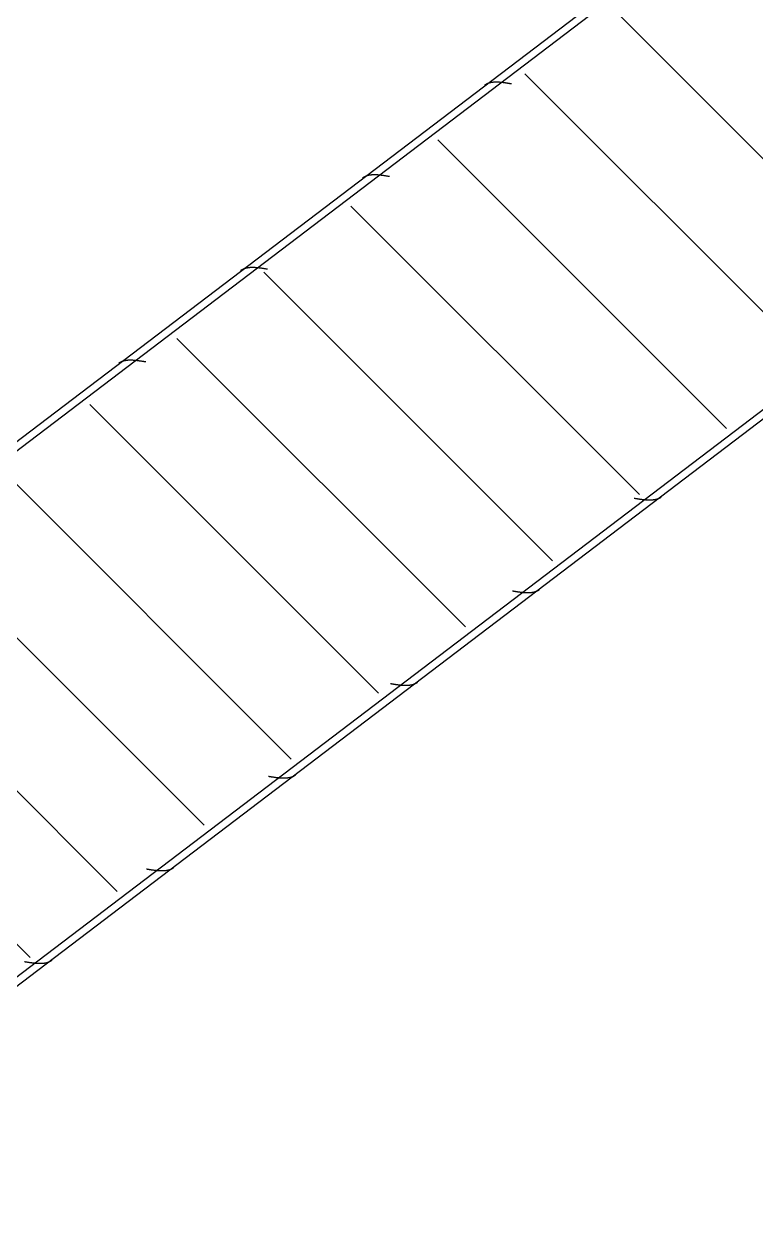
# Model space of a CAD drawing. Extents: x -9133 to 18268, y -11863 to 17290.
# Drawn here: x 552 to 602.7, y 3158.6 to 3242.3 of the extents above; entities that cross this region are included whole.
import ezdxf

# ---------------------------------------------------------------- set-up
doc = ezdxf.new("R2010")
doc.units = 0
doc.header["$LTSCALE"] = 30
doc.header["$MEASUREMENT"] = 0
doc.linetypes.add('EJEG$0$RLE-PROYECCION', pattern=[0.71438, 0.47625, -0.23813])
doc.layers.get('0').update_dxf_attribs({"linetype": 'CONTINUOUS'})
doc.layers.add('EJEG$0$RLA-ACHURADO', color=30, linetype='EJEG$0$RLE-PROYECCION', lineweight=15, transparency=0.7)
doc.layers.add('EJEG$0$RLA-CONTORNO', color=30, linetype='CONTINUOUS', lineweight=25)

# ---------------------------------------------------------------- blocks, each defined once
blk = doc.blocks.new('EJEG$0$FP_3-EJE G')
at = {"layer": 'EJEG$0$RLA-CONTORNO'}
for p, q in [((-1239.816, 1101.968), (-1601.816, 826.77)), ((-1546.656, 868.737), (-1546.679, 868.727)), ((-1546.632, 868.747), (-1546.656, 868.737)), ((-1546.608, 868.756), (-1546.632, 868.747)), ((-1546.584, 868.765), (-1546.608, 868.756)), ((-1546.559, 868.773), (-1546.584, 868.765)), ((-1546.534, 868.78), (-1546.559, 868.773)), ((-1546.509, 868.788), (-1546.534, 868.78)), ((-1546.483, 868.794), (-1546.509, 868.788)), ((-1546.457, 868.801), (-1546.483, 868.794)), ((-1546.43, 868.806), (-1546.457, 868.801)), ((-1546.404, 868.812), (-1546.43, 868.806)), ((-1546.377, 868.817), (-1546.404, 868.812)), ((-1546.349, 868.821), (-1546.377, 868.817)), ((-1546.321, 868.825), (-1546.349, 868.821)), ((-1546.293, 868.829), (-1546.321, 868.825)), ((-1546.265, 868.832), (-1546.293, 868.829)), ((-1546.236, 868.834), (-1546.265, 868.832)), ((-1546.207, 868.837), (-1546.236, 868.834)), ((-1546.178, 868.839), (-1546.207, 868.837)), ((-1546.148, 868.84), (-1546.178, 868.839)), ((-1546.118, 868.841), (-1546.148, 868.84)), ((-1546.088, 868.842), (-1546.118, 868.841)), ((-1546.057, 868.843), (-1546.088, 868.842)), ((-1546.027, 868.843), (-1546.057, 868.843)), ((-1545.995, 868.842), (-1546.027, 868.843)), ((-1545.964, 868.842), (-1545.995, 868.842)), ((-1545.933, 868.841), (-1545.964, 868.842)), ((-1545.901, 868.84), (-1545.933, 868.841)), ((-1545.869, 868.838), (-1545.901, 868.84)), ((-1545.836, 868.836), (-1545.869, 868.838)), ((-1545.804, 868.834), (-1545.836, 868.836)), ((-1545.771, 868.831), (-1545.804, 868.834)), ((-1545.738, 868.829), (-1545.771, 868.831)), ((-1545.705, 868.826), (-1545.738, 868.829)), ((-1545.672, 868.822), (-1545.705, 868.826)), ((-1545.638, 868.819), (-1545.672, 868.822)), ((-1545.605, 868.815), (-1545.638, 868.819)), ((-1545.571, 868.811), (-1545.605, 868.815)), ((-1545.537, 868.807), (-1545.571, 868.811)), ((-1545.503, 868.803), (-1545.537, 868.807)), ((-1545.469, 868.798), (-1545.503, 868.803)), ((-1545.434, 868.793), (-1545.469, 868.798)), ((-1545.4, 868.789), (-1545.434, 868.793)), ((-1545.365, 868.784), (-1545.4, 868.789)), ((-1545.33, 868.778), (-1545.365, 868.784)), ((-1545.295, 868.773), (-1545.33, 868.778)), ((-1545.26, 868.768), (-1545.295, 868.773)), ((-1545.225, 868.762), (-1545.26, 868.768)), ((-1545.19, 868.757), (-1545.225, 868.762)), ((-1545.155, 868.751), (-1545.19, 868.757)), ((-1545.12, 868.745), (-1545.155, 868.751)), ((-1545.085, 868.74), (-1545.12, 868.745)), ((-1545.05, 868.734), (-1545.085, 868.74)), ((-1545.014, 868.728), (-1545.05, 868.734)), ((-1546.83, 868.643), (-1546.85, 868.629)), ((-1546.81, 868.656), (-1546.83, 868.643)), ((-1546.789, 868.669), (-1546.81, 868.656)), ((-1546.768, 868.682), (-1546.789, 868.669)), ((-1546.746, 868.694), (-1546.768, 868.682)), ((-1546.724, 868.706), (-1546.746, 868.694)), ((-1546.701, 868.717), (-1546.724, 868.706)), ((-1546.679, 868.727), (-1546.701, 868.717)), ((-1544.979, 868.722), (-1545.014, 868.728)), ((-1555.274, 862.224), (-1555.294, 862.21)), ((-1555.253, 862.237), (-1555.274, 862.224)), ((-1555.232, 862.251), (-1555.253, 862.237)), ((-1555.211, 862.263), (-1555.232, 862.251)), ((-1555.19, 862.275), (-1555.211, 862.263)), ((-1555.168, 862.287), (-1555.19, 862.275)), ((-1555.145, 862.298), (-1555.168, 862.287)), ((-1555.122, 862.308), (-1555.145, 862.298)), ((-1555.099, 862.318), (-1555.122, 862.308)), ((-1555.076, 862.328), (-1555.099, 862.318)), ((-1555.052, 862.337), (-1555.076, 862.328)), ((-1555.027, 862.346), (-1555.052, 862.337)), ((-1555.003, 862.354), (-1555.027, 862.346)), ((-1554.978, 862.361), (-1555.003, 862.354)), ((-1554.952, 862.369), (-1554.978, 862.361)), ((-1554.927, 862.375), (-1554.952, 862.369)), ((-1554.901, 862.382), (-1554.927, 862.375)), ((-1554.874, 862.387), (-1554.901, 862.382)), ((-1554.847, 862.393), (-1554.874, 862.387)), ((-1554.82, 862.398), (-1554.847, 862.393)), ((-1554.793, 862.402), (-1554.82, 862.398)), ((-1554.765, 862.406), (-1554.793, 862.402)), ((-1554.737, 862.41), (-1554.765, 862.406)), ((-1554.708, 862.413), (-1554.737, 862.41)), ((-1554.68, 862.416), (-1554.708, 862.413)), ((-1554.651, 862.418), (-1554.68, 862.416)), ((-1554.621, 862.42), (-1554.651, 862.418)), ((-1554.592, 862.421), (-1554.621, 862.42)), ((-1554.562, 862.423), (-1554.592, 862.421)), ((-1554.531, 862.423), (-1554.562, 862.423)), ((-1554.501, 862.424), (-1554.531, 862.423)), ((-1554.47, 862.424), (-1554.501, 862.424)), ((-1554.439, 862.423), (-1554.47, 862.424)), ((-1554.408, 862.423), (-1554.439, 862.423)), ((-1554.376, 862.422), (-1554.408, 862.423)), ((-1554.344, 862.421), (-1554.376, 862.422)), ((-1554.312, 862.419), (-1554.344, 862.421)), ((-1554.28, 862.417), (-1554.312, 862.419)), ((-1554.248, 862.415), (-1554.28, 862.417)), ((-1554.215, 862.412), (-1554.248, 862.415)), ((-1554.182, 862.41), (-1554.215, 862.412)), ((-1554.149, 862.407), (-1554.182, 862.41)), ((-1554.115, 862.403), (-1554.149, 862.407)), ((-1554.082, 862.4), (-1554.115, 862.403)), ((-1554.048, 862.396), (-1554.082, 862.4)), ((-1554.015, 862.392), (-1554.048, 862.396)), ((-1553.981, 862.388), (-1554.015, 862.392)), ((-1553.946, 862.384), (-1553.981, 862.388)), ((-1553.912, 862.379), (-1553.946, 862.384)), ((-1553.878, 862.374), (-1553.912, 862.379)), ((-1553.843, 862.37), (-1553.878, 862.374)), ((-1553.809, 862.365), (-1553.843, 862.37)), ((-1553.774, 862.359), (-1553.809, 862.365)), ((-1553.739, 862.354), (-1553.774, 862.359)), ((-1553.704, 862.349), (-1553.739, 862.354)), ((-1553.669, 862.343), (-1553.704, 862.349)), ((-1553.634, 862.338), (-1553.669, 862.343)), ((-1553.599, 862.332), (-1553.634, 862.338)), ((-1553.564, 862.326), (-1553.599, 862.332)), ((-1553.529, 862.321), (-1553.564, 862.326)), ((-1553.493, 862.315), (-1553.529, 862.321)), ((-1553.458, 862.309), (-1553.493, 862.315)), ((-1553.423, 862.303), (-1553.458, 862.309)), ((-1563.717, 855.805), (-1563.738, 855.791)), ((-1563.697, 855.818), (-1563.717, 855.805)), ((-1563.676, 855.832), (-1563.697, 855.818)), ((-1563.655, 855.844), (-1563.676, 855.832)), ((-1563.633, 855.856), (-1563.655, 855.844)), ((-1563.611, 855.868), (-1563.633, 855.856)), ((-1563.589, 855.879), (-1563.611, 855.868)), ((-1563.566, 855.889), (-1563.589, 855.879)), ((-1563.543, 855.899), (-1563.566, 855.889)), ((-1563.519, 855.909), (-1563.543, 855.899)), ((-1563.495, 855.918), (-1563.519, 855.909)), ((-1563.471, 855.927), (-1563.495, 855.918)), ((-1563.446, 855.935), (-1563.471, 855.927)), ((-1563.421, 855.943), (-1563.446, 855.935)), ((-1563.396, 855.95), (-1563.421, 855.943)), ((-1563.37, 855.956), (-1563.396, 855.95)), ((-1563.344, 855.963), (-1563.37, 855.956)), ((-1563.318, 855.968), (-1563.344, 855.963)), ((-1563.291, 855.974), (-1563.318, 855.968)), ((-1563.264, 855.979), (-1563.291, 855.974)), ((-1563.236, 855.983), (-1563.264, 855.979)), ((-1563.209, 855.987), (-1563.236, 855.983)), ((-1563.18, 855.991), (-1563.209, 855.987)), ((-1563.152, 855.994), (-1563.18, 855.991)), ((-1563.123, 855.997), (-1563.152, 855.994)), ((-1563.094, 855.999), (-1563.123, 855.997)), ((-1563.065, 856.001), (-1563.094, 855.999)), ((-1563.035, 856.002), (-1563.065, 856.001)), ((-1563.005, 856.004), (-1563.035, 856.002)), ((-1562.975, 856.004), (-1563.005, 856.004)), ((-1562.945, 856.005), (-1562.975, 856.004)), ((-1562.914, 856.005), (-1562.945, 856.005)), ((-1562.883, 856.005), (-1562.914, 856.005)), ((-1562.851, 856.004), (-1562.883, 856.005)), ((-1562.82, 856.003), (-1562.851, 856.004)), ((-1562.788, 856.002), (-1562.82, 856.003)), ((-1562.756, 856), (-1562.788, 856.002)), ((-1562.724, 855.998), (-1562.756, 856)), ((-1562.691, 855.996), (-1562.724, 855.998)), ((-1562.658, 855.993), (-1562.691, 855.996)), ((-1562.626, 855.991), (-1562.658, 855.993)), ((-1562.592, 855.988), (-1562.626, 855.991)), ((-1562.559, 855.984), (-1562.592, 855.988)), ((-1562.526, 855.981), (-1562.559, 855.984)), ((-1562.492, 855.977), (-1562.526, 855.981)), ((-1562.458, 855.973), (-1562.492, 855.977)), ((-1562.424, 855.969), (-1562.458, 855.973)), ((-1562.39, 855.965), (-1562.424, 855.969)), ((-1562.356, 855.96), (-1562.39, 855.965)), ((-1562.321, 855.956), (-1562.356, 855.96)), ((-1562.287, 855.951), (-1562.321, 855.956)), ((-1562.252, 855.946), (-1562.287, 855.951)), ((-1562.217, 855.941), (-1562.252, 855.946)), ((-1562.183, 855.935), (-1562.217, 855.941)), ((-1562.148, 855.93), (-1562.183, 855.935)), ((-1562.113, 855.924), (-1562.148, 855.93)), ((-1562.078, 855.919), (-1562.113, 855.924)), ((-1562.043, 855.913), (-1562.078, 855.919)), ((-1562.007, 855.908), (-1562.043, 855.913)), ((-1561.972, 855.902), (-1562.007, 855.908)), ((-1561.937, 855.896), (-1561.972, 855.902)), ((-1561.902, 855.89), (-1561.937, 855.896)), ((-1561.866, 855.884), (-1561.902, 855.89)), ((-1572.01, 849.47), (-1572.032, 849.46)), ((-1571.986, 849.481), (-1572.01, 849.47)), ((-1571.963, 849.49), (-1571.986, 849.481)), ((-1571.939, 849.499), (-1571.963, 849.49)), ((-1571.915, 849.508), (-1571.939, 849.499)), ((-1571.89, 849.516), (-1571.915, 849.508)), ((-1571.865, 849.524), (-1571.89, 849.516)), ((-1571.84, 849.531), (-1571.865, 849.524)), ((-1571.814, 849.537), (-1571.84, 849.531)), ((-1571.788, 849.544), (-1571.814, 849.537)), ((-1571.761, 849.55), (-1571.788, 849.544)), ((-1571.735, 849.555), (-1571.761, 849.55)), ((-1571.707, 849.56), (-1571.735, 849.555)), ((-1571.68, 849.564), (-1571.707, 849.56)), ((-1571.652, 849.568), (-1571.68, 849.564)), ((-1571.624, 849.572), (-1571.652, 849.568)), ((-1571.596, 849.575), (-1571.624, 849.572)), ((-1571.567, 849.578), (-1571.596, 849.575)), ((-1571.538, 849.58), (-1571.567, 849.578)), ((-1571.508, 849.582), (-1571.538, 849.58)), ((-1571.479, 849.583), (-1571.508, 849.582)), ((-1571.449, 849.585), (-1571.479, 849.583)), ((-1571.419, 849.585), (-1571.449, 849.585)), ((-1571.388, 849.586), (-1571.419, 849.585)), ((-1571.357, 849.586), (-1571.388, 849.586)), ((-1571.326, 849.586), (-1571.357, 849.586)), ((-1571.295, 849.585), (-1571.326, 849.586)), ((-1571.263, 849.584), (-1571.295, 849.585)), ((-1571.232, 849.583), (-1571.263, 849.584)), ((-1571.2, 849.581), (-1571.232, 849.583)), ((-1571.167, 849.579), (-1571.2, 849.581)), ((-1571.135, 849.577), (-1571.167, 849.579)), ((-1571.102, 849.575), (-1571.135, 849.577)), ((-1571.069, 849.572), (-1571.102, 849.575)), ((-1571.036, 849.569), (-1571.069, 849.572)), ((-1571.003, 849.565), (-1571.036, 849.569)), ((-1570.969, 849.562), (-1571.003, 849.565)), ((-1570.936, 849.558), (-1570.969, 849.562)), ((-1570.902, 849.554), (-1570.936, 849.558)), ((-1570.868, 849.55), (-1570.902, 849.554)), ((-1570.834, 849.546), (-1570.868, 849.55)), ((-1570.799, 849.541), (-1570.834, 849.546)), ((-1570.765, 849.537), (-1570.799, 849.541)), ((-1570.73, 849.532), (-1570.765, 849.537)), ((-1570.696, 849.527), (-1570.73, 849.532)), ((-1570.661, 849.522), (-1570.696, 849.527)), ((-1570.626, 849.516), (-1570.661, 849.522)), ((-1570.591, 849.511), (-1570.626, 849.516)), ((-1570.556, 849.505), (-1570.591, 849.511)), ((-1570.521, 849.5), (-1570.556, 849.505)), ((-1570.486, 849.494), (-1570.521, 849.5)), ((-1570.451, 849.489), (-1570.486, 849.494)), ((-1570.416, 849.483), (-1570.451, 849.489)), ((-1570.381, 849.477), (-1570.416, 849.483)), ((-1570.345, 849.471), (-1570.381, 849.477)), ((-1570.31, 849.465), (-1570.345, 849.471)), ((-1572.161, 849.386), (-1572.181, 849.372)), ((-1572.141, 849.4), (-1572.161, 849.386)), ((-1572.12, 849.413), (-1572.141, 849.4)), ((-1572.098, 849.425), (-1572.12, 849.413)), ((-1572.077, 849.437), (-1572.098, 849.425)), ((-1572.055, 849.449), (-1572.077, 849.437)), ((-1572.032, 849.46), (-1572.055, 849.449))]:
    blk.add_line(p, q, dxfattribs=at)
blk = doc.blocks.new('EJEG$0$FP_4-EJE G')
at = {"layer": 'EJEG$0$RLA-CONTORNO'}
for p, q in [((-1601.816, 789.086), (-1239.816, 1064.283)), ((-1536.442, 840.007), (-1536.477, 840.013)), ((-1536.407, 840.001), (-1536.442, 840.007)), ((-1536.372, 839.996), (-1536.407, 840.001)), ((-1536.337, 839.99), (-1536.372, 839.996)), ((-1536.301, 839.984), (-1536.337, 839.99)), ((-1536.266, 839.979), (-1536.301, 839.984)), ((-1536.231, 839.973), (-1536.266, 839.979)), ((-1536.196, 839.968), (-1536.231, 839.973)), ((-1536.161, 839.962), (-1536.196, 839.968)), ((-1536.126, 839.957), (-1536.161, 839.962)), ((-1536.092, 839.952), (-1536.126, 839.957)), ((-1536.057, 839.947), (-1536.092, 839.952)), ((-1536.023, 839.942), (-1536.057, 839.947)), ((-1535.988, 839.937), (-1536.023, 839.942)), ((-1535.954, 839.933), (-1535.988, 839.937)), ((-1535.92, 839.928), (-1535.954, 839.933)), ((-1535.886, 839.924), (-1535.92, 839.928)), ((-1535.852, 839.92), (-1535.886, 839.924)), ((-1535.818, 839.917), (-1535.852, 839.92)), ((-1535.785, 839.913), (-1535.818, 839.917)), ((-1535.751, 839.91), (-1535.785, 839.913)), ((-1535.718, 839.907), (-1535.751, 839.91)), ((-1535.685, 839.904), (-1535.718, 839.907)), ((-1535.653, 839.902), (-1535.685, 839.904)), ((-1535.62, 839.899), (-1535.653, 839.902)), ((-1535.588, 839.897), (-1535.62, 839.899)), ((-1535.556, 839.896), (-1535.588, 839.897)), ((-1535.524, 839.895), (-1535.556, 839.896)), ((-1535.493, 839.894), (-1535.524, 839.895)), ((-1535.461, 839.893), (-1535.493, 839.894)), ((-1535.43, 839.893), (-1535.461, 839.893)), ((-1535.399, 839.893), (-1535.43, 839.893)), ((-1535.369, 839.893), (-1535.399, 839.893)), ((-1535.339, 839.894), (-1535.369, 839.893)), ((-1535.309, 839.895), (-1535.339, 839.894)), ((-1535.279, 839.897), (-1535.309, 839.895)), ((-1535.25, 839.899), (-1535.279, 839.897)), ((-1535.221, 839.901), (-1535.25, 839.899)), ((-1535.192, 839.904), (-1535.221, 839.901)), ((-1535.163, 839.907), (-1535.192, 839.904)), ((-1535.135, 839.91), (-1535.163, 839.907)), ((-1535.108, 839.914), (-1535.135, 839.91)), ((-1535.08, 839.919), (-1535.108, 839.914)), ((-1535.053, 839.924), (-1535.08, 839.919)), ((-1535.026, 839.929), (-1535.053, 839.924)), ((-1535, 839.935), (-1535.026, 839.929)), ((-1534.974, 839.941), (-1535, 839.935)), ((-1534.948, 839.948), (-1534.974, 839.941)), ((-1534.923, 839.955), (-1534.948, 839.948)), ((-1534.898, 839.963), (-1534.923, 839.955)), ((-1534.873, 839.971), (-1534.898, 839.963)), ((-1534.849, 839.979), (-1534.873, 839.971)), ((-1534.825, 839.988), (-1534.849, 839.979)), ((-1534.801, 839.998), (-1534.825, 839.988)), ((-1534.778, 840.008), (-1534.801, 839.998)), ((-1534.755, 840.019), (-1534.778, 840.008)), ((-1534.733, 840.03), (-1534.755, 840.019)), ((-1534.711, 840.041), (-1534.733, 840.03)), ((-1534.689, 840.053), (-1534.711, 840.041)), ((-1534.668, 840.066), (-1534.689, 840.053)), ((-1534.647, 840.079), (-1534.668, 840.066)), ((-1534.626, 840.093), (-1534.647, 840.079)), ((-1534.606, 840.107), (-1534.626, 840.093)), ((-1544.886, 833.588), (-1544.921, 833.594)), ((-1544.851, 833.583), (-1544.886, 833.588)), ((-1544.815, 833.577), (-1544.851, 833.583)), ((-1544.78, 833.571), (-1544.815, 833.577)), ((-1544.745, 833.565), (-1544.78, 833.571)), ((-1544.71, 833.56), (-1544.745, 833.565)), ((-1544.675, 833.554), (-1544.71, 833.56)), ((-1544.64, 833.549), (-1544.675, 833.554)), ((-1544.605, 833.543), (-1544.64, 833.549)), ((-1543.317, 833.552), (-1543.341, 833.544)), ((-1543.292, 833.56), (-1543.317, 833.552)), ((-1543.268, 833.569), (-1543.292, 833.56)), ((-1543.245, 833.579), (-1543.268, 833.569)), ((-1543.222, 833.589), (-1543.245, 833.579)), ((-1543.199, 833.6), (-1543.222, 833.589)), ((-1543.176, 833.611), (-1543.199, 833.6)), ((-1543.154, 833.622), (-1543.176, 833.611)), ((-1543.133, 833.634), (-1543.154, 833.622)), ((-1543.111, 833.647), (-1543.133, 833.634)), ((-1543.091, 833.66), (-1543.111, 833.647)), ((-1543.07, 833.674), (-1543.091, 833.66)), ((-1543.05, 833.688), (-1543.07, 833.674)), ((-1544.57, 833.538), (-1544.605, 833.543)), ((-1544.535, 833.533), (-1544.57, 833.538)), ((-1544.501, 833.528), (-1544.535, 833.533)), ((-1544.466, 833.523), (-1544.501, 833.528)), ((-1544.432, 833.518), (-1544.466, 833.523)), ((-1544.397, 833.514), (-1544.432, 833.518)), ((-1544.363, 833.509), (-1544.397, 833.514)), ((-1544.329, 833.505), (-1544.363, 833.509)), ((-1544.296, 833.501), (-1544.329, 833.505)), ((-1544.262, 833.498), (-1544.296, 833.501)), ((-1544.228, 833.494), (-1544.262, 833.498)), ((-1544.195, 833.491), (-1544.228, 833.494)), ((-1544.162, 833.488), (-1544.195, 833.491)), ((-1544.129, 833.485), (-1544.162, 833.488)), ((-1544.096, 833.483), (-1544.129, 833.485)), ((-1544.064, 833.48), (-1544.096, 833.483)), ((-1544.032, 833.479), (-1544.064, 833.48)), ((-1544, 833.477), (-1544.032, 833.479)), ((-1543.968, 833.476), (-1544, 833.477)), ((-1543.936, 833.475), (-1543.968, 833.476)), ((-1543.905, 833.474), (-1543.936, 833.475)), ((-1543.874, 833.474), (-1543.905, 833.474)), ((-1543.843, 833.474), (-1543.874, 833.474)), ((-1543.812, 833.474), (-1543.843, 833.474)), ((-1543.782, 833.475), (-1543.812, 833.474)), ((-1543.752, 833.476), (-1543.782, 833.475)), ((-1543.723, 833.478), (-1543.752, 833.476)), ((-1543.693, 833.48), (-1543.723, 833.478)), ((-1543.664, 833.482), (-1543.693, 833.48)), ((-1543.635, 833.485), (-1543.664, 833.482)), ((-1543.607, 833.488), (-1543.635, 833.485)), ((-1543.579, 833.491), (-1543.607, 833.488)), ((-1543.551, 833.495), (-1543.579, 833.491)), ((-1543.524, 833.5), (-1543.551, 833.495)), ((-1543.497, 833.505), (-1543.524, 833.5)), ((-1543.47, 833.51), (-1543.497, 833.505)), ((-1543.443, 833.516), (-1543.47, 833.51)), ((-1543.417, 833.522), (-1543.443, 833.516)), ((-1543.392, 833.529), (-1543.417, 833.522)), ((-1543.366, 833.536), (-1543.392, 833.529)), ((-1543.341, 833.544), (-1543.366, 833.536)), ((-1553.329, 827.169), (-1553.365, 827.175)), ((-1553.294, 827.164), (-1553.329, 827.169)), ((-1553.259, 827.158), (-1553.294, 827.164)), ((-1553.224, 827.152), (-1553.259, 827.158)), ((-1553.189, 827.146), (-1553.224, 827.152)), ((-1553.153, 827.141), (-1553.189, 827.146)), ((-1553.118, 827.135), (-1553.153, 827.141)), ((-1553.083, 827.13), (-1553.118, 827.135)), ((-1553.049, 827.124), (-1553.083, 827.13)), ((-1553.014, 827.119), (-1553.049, 827.124)), ((-1552.979, 827.114), (-1553.014, 827.119)), ((-1552.944, 827.109), (-1552.979, 827.114)), ((-1552.91, 827.104), (-1552.944, 827.109)), ((-1552.875, 827.099), (-1552.91, 827.104)), ((-1552.841, 827.095), (-1552.875, 827.099)), ((-1552.807, 827.09), (-1552.841, 827.095)), ((-1552.773, 827.086), (-1552.807, 827.09)), ((-1552.739, 827.082), (-1552.773, 827.086)), ((-1552.705, 827.079), (-1552.739, 827.082)), ((-1552.672, 827.075), (-1552.705, 827.079)), ((-1552.639, 827.072), (-1552.672, 827.075)), ((-1552.606, 827.069), (-1552.639, 827.072)), ((-1552.573, 827.066), (-1552.606, 827.069)), ((-1552.54, 827.064), (-1552.573, 827.066)), ((-1552.507, 827.061), (-1552.54, 827.064)), ((-1552.475, 827.06), (-1552.507, 827.061)), ((-1552.443, 827.058), (-1552.475, 827.06)), ((-1552.411, 827.057), (-1552.443, 827.058)), ((-1552.38, 827.056), (-1552.411, 827.057)), ((-1552.348, 827.055), (-1552.38, 827.056)), ((-1552.317, 827.055), (-1552.348, 827.055)), ((-1552.287, 827.055), (-1552.317, 827.055)), ((-1552.256, 827.055), (-1552.287, 827.055)), ((-1552.226, 827.056), (-1552.256, 827.055)), ((-1552.196, 827.057), (-1552.226, 827.056)), ((-1552.166, 827.059), (-1552.196, 827.057)), ((-1552.137, 827.061), (-1552.166, 827.059)), ((-1552.108, 827.063), (-1552.137, 827.061)), ((-1552.079, 827.066), (-1552.108, 827.063)), ((-1552.051, 827.069), (-1552.079, 827.066)), ((-1552.023, 827.072), (-1552.051, 827.069)), ((-1551.995, 827.076), (-1552.023, 827.072)), ((-1551.967, 827.081), (-1551.995, 827.076)), ((-1551.94, 827.086), (-1551.967, 827.081)), ((-1551.913, 827.091), (-1551.94, 827.086)), ((-1551.887, 827.097), (-1551.913, 827.091)), ((-1551.861, 827.103), (-1551.887, 827.097)), ((-1551.835, 827.11), (-1551.861, 827.103)), ((-1551.81, 827.117), (-1551.835, 827.11)), ((-1551.785, 827.125), (-1551.81, 827.117)), ((-1551.76, 827.133), (-1551.785, 827.125)), ((-1551.736, 827.141), (-1551.76, 827.133)), ((-1551.712, 827.151), (-1551.736, 827.141)), ((-1551.688, 827.16), (-1551.712, 827.151)), ((-1551.665, 827.17), (-1551.688, 827.16)), ((-1551.642, 827.181), (-1551.665, 827.17)), ((-1551.62, 827.192), (-1551.642, 827.181)), ((-1551.598, 827.203), (-1551.62, 827.192)), ((-1551.576, 827.215), (-1551.598, 827.203)), ((-1551.555, 827.228), (-1551.576, 827.215)), ((-1551.534, 827.241), (-1551.555, 827.228)), ((-1551.514, 827.255), (-1551.534, 827.241)), ((-1551.494, 827.269), (-1551.514, 827.255)), ((-1561.773, 820.75), (-1561.808, 820.756)), ((-1561.738, 820.745), (-1561.773, 820.75)), ((-1561.703, 820.739), (-1561.738, 820.745)), ((-1561.667, 820.733), (-1561.703, 820.739)), ((-1561.632, 820.727), (-1561.667, 820.733)), ((-1561.597, 820.722), (-1561.632, 820.727)), ((-1561.562, 820.716), (-1561.597, 820.722)), ((-1561.527, 820.711), (-1561.562, 820.716)), ((-1561.492, 820.705), (-1561.527, 820.711)), ((-1561.457, 820.7), (-1561.492, 820.705)), ((-1561.423, 820.695), (-1561.457, 820.7)), ((-1561.388, 820.69), (-1561.423, 820.695)), ((-1561.353, 820.685), (-1561.388, 820.69)), ((-1561.319, 820.68), (-1561.353, 820.685)), ((-1561.285, 820.676), (-1561.319, 820.68)), ((-1561.251, 820.672), (-1561.285, 820.676)), ((-1561.217, 820.667), (-1561.251, 820.672)), ((-1561.183, 820.663), (-1561.217, 820.667)), ((-1561.149, 820.66), (-1561.183, 820.663)), ((-1561.116, 820.656), (-1561.149, 820.66)), ((-1561.082, 820.653), (-1561.116, 820.656)), ((-1561.049, 820.65), (-1561.082, 820.653)), ((-1561.016, 820.647), (-1561.049, 820.65)), ((-1560.984, 820.645), (-1561.016, 820.647)), ((-1560.951, 820.643), (-1560.984, 820.645)), ((-1560.919, 820.641), (-1560.951, 820.643)), ((-1560.887, 820.639), (-1560.919, 820.641)), ((-1560.855, 820.638), (-1560.887, 820.639)), ((-1560.823, 820.637), (-1560.855, 820.638)), ((-1560.792, 820.636), (-1560.823, 820.637)), ((-1560.761, 820.636), (-1560.792, 820.636)), ((-1560.73, 820.636), (-1560.761, 820.636)), ((-1560.7, 820.636), (-1560.73, 820.636)), ((-1560.669, 820.637), (-1560.7, 820.636)), ((-1560.639, 820.638), (-1560.669, 820.637)), ((-1560.61, 820.64), (-1560.639, 820.638)), ((-1560.58, 820.642), (-1560.61, 820.64)), ((-1560.551, 820.644), (-1560.58, 820.642)), ((-1560.523, 820.647), (-1560.551, 820.644)), ((-1560.494, 820.65), (-1560.523, 820.647)), ((-1560.466, 820.654), (-1560.494, 820.65)), ((-1560.438, 820.658), (-1560.466, 820.654)), ((-1560.411, 820.662), (-1560.438, 820.658)), ((-1560.384, 820.667), (-1560.411, 820.662)), ((-1560.357, 820.672), (-1560.384, 820.667)), ((-1560.331, 820.678), (-1560.357, 820.672)), ((-1560.304, 820.684), (-1560.331, 820.678)), ((-1560.279, 820.691), (-1560.304, 820.684)), ((-1560.253, 820.698), (-1560.279, 820.691)), ((-1560.228, 820.706), (-1560.253, 820.698)), ((-1560.204, 820.714), (-1560.228, 820.706)), ((-1560.179, 820.722), (-1560.204, 820.714)), ((-1560.156, 820.732), (-1560.179, 820.722)), ((-1560.132, 820.741), (-1560.156, 820.732)), ((-1560.109, 820.751), (-1560.132, 820.741)), ((-1560.086, 820.762), (-1560.109, 820.751)), ((-1560.064, 820.773), (-1560.086, 820.762)), ((-1560.042, 820.784), (-1560.064, 820.773)), ((-1560.02, 820.797), (-1560.042, 820.784)), ((-1559.999, 820.809), (-1560.02, 820.797)), ((-1559.978, 820.822), (-1559.999, 820.809)), ((-1559.957, 820.836), (-1559.978, 820.822)), ((-1559.937, 820.85), (-1559.957, 820.836)), ((-1570.217, 814.332), (-1570.252, 814.337)), ((-1570.181, 814.326), (-1570.217, 814.332)), ((-1570.146, 814.32), (-1570.181, 814.326)), ((-1570.111, 814.314), (-1570.146, 814.32)), ((-1570.076, 814.308), (-1570.111, 814.314)), ((-1570.041, 814.303), (-1570.076, 814.308)), ((-1570.006, 814.297), (-1570.041, 814.303)), ((-1569.971, 814.292), (-1570.006, 814.297)), ((-1569.936, 814.286), (-1569.971, 814.292)), ((-1569.901, 814.281), (-1569.936, 814.286)), ((-1569.866, 814.276), (-1569.901, 814.281)), ((-1568.697, 814.279), (-1568.722, 814.272)), ((-1568.672, 814.287), (-1568.697, 814.279)), ((-1568.647, 814.295), (-1568.672, 814.287)), ((-1568.623, 814.304), (-1568.647, 814.295)), ((-1568.599, 814.313), (-1568.623, 814.304)), ((-1568.576, 814.322), (-1568.599, 814.313)), ((-1568.552, 814.332), (-1568.576, 814.322)), ((-1568.53, 814.343), (-1568.552, 814.332)), ((-1568.507, 814.354), (-1568.53, 814.343)), ((-1568.485, 814.366), (-1568.507, 814.354)), ((-1568.464, 814.378), (-1568.485, 814.366)), ((-1568.442, 814.39), (-1568.464, 814.378)), ((-1568.421, 814.403), (-1568.442, 814.39)), ((-1568.401, 814.417), (-1568.421, 814.403)), ((-1568.381, 814.431), (-1568.401, 814.417)), ((-1569.832, 814.271), (-1569.866, 814.276)), ((-1569.797, 814.266), (-1569.832, 814.271)), ((-1569.763, 814.261), (-1569.797, 814.266)), ((-1569.728, 814.257), (-1569.763, 814.261)), ((-1569.694, 814.253), (-1569.728, 814.257)), ((-1569.66, 814.248), (-1569.694, 814.253)), ((-1569.626, 814.245), (-1569.66, 814.248)), ((-1569.593, 814.241), (-1569.626, 814.245)), ((-1569.559, 814.237), (-1569.593, 814.241)), ((-1569.526, 814.234), (-1569.559, 814.237)), ((-1569.493, 814.231), (-1569.526, 814.234)), ((-1569.46, 814.228), (-1569.493, 814.231)), ((-1569.427, 814.226), (-1569.46, 814.228)), ((-1569.395, 814.224), (-1569.427, 814.226)), ((-1569.362, 814.222), (-1569.395, 814.224)), ((-1569.33, 814.22), (-1569.362, 814.222)), ((-1569.299, 814.219), (-1569.33, 814.22)), ((-1569.267, 814.218), (-1569.299, 814.219)), ((-1569.236, 814.217), (-1569.267, 814.218)), ((-1569.205, 814.217), (-1569.236, 814.217)), ((-1569.174, 814.217), (-1569.205, 814.217)), ((-1569.143, 814.217), (-1569.174, 814.217)), ((-1569.113, 814.218), (-1569.143, 814.217)), ((-1569.083, 814.219), (-1569.113, 814.218)), ((-1569.053, 814.221), (-1569.083, 814.219)), ((-1569.024, 814.223), (-1569.053, 814.221)), ((-1568.995, 814.225), (-1569.024, 814.223)), ((-1568.966, 814.228), (-1568.995, 814.225)), ((-1568.938, 814.231), (-1568.966, 814.228)), ((-1568.91, 814.235), (-1568.938, 814.231)), ((-1568.882, 814.239), (-1568.91, 814.235)), ((-1568.855, 814.243), (-1568.882, 814.239)), ((-1568.827, 814.248), (-1568.855, 814.243)), ((-1568.801, 814.253), (-1568.827, 814.248)), ((-1568.774, 814.259), (-1568.801, 814.253)), ((-1568.748, 814.265), (-1568.774, 814.259)), ((-1568.722, 814.272), (-1568.748, 814.265)), ((-1578.66, 807.913), (-1578.695, 807.918)), ((-1578.625, 807.907), (-1578.66, 807.913)), ((-1578.59, 807.901), (-1578.625, 807.907)), ((-1578.555, 807.895), (-1578.59, 807.901)), ((-1578.519, 807.89), (-1578.555, 807.895)), ((-1578.484, 807.884), (-1578.519, 807.89)), ((-1578.449, 807.878), (-1578.484, 807.884)), ((-1578.414, 807.873), (-1578.449, 807.878)), ((-1578.379, 807.867), (-1578.414, 807.873)), ((-1578.344, 807.862), (-1578.379, 807.867)), ((-1578.31, 807.857), (-1578.344, 807.862)), ((-1578.275, 807.852), (-1578.31, 807.857)), ((-1578.241, 807.847), (-1578.275, 807.852)), ((-1578.206, 807.843), (-1578.241, 807.847)), ((-1578.172, 807.838), (-1578.206, 807.843)), ((-1578.138, 807.834), (-1578.172, 807.838)), ((-1578.104, 807.83), (-1578.138, 807.834)), ((-1578.07, 807.826), (-1578.104, 807.83)), ((-1578.036, 807.822), (-1578.07, 807.826)), ((-1578.003, 807.818), (-1578.036, 807.822)), ((-1577.97, 807.815), (-1578.003, 807.818)), ((-1577.936, 807.812), (-1577.97, 807.815)), ((-1577.903, 807.809), (-1577.936, 807.812)), ((-1577.871, 807.807), (-1577.903, 807.809)), ((-1577.838, 807.805), (-1577.871, 807.807)), ((-1577.806, 807.803), (-1577.838, 807.805)), ((-1577.774, 807.801), (-1577.806, 807.803)), ((-1577.742, 807.8), (-1577.774, 807.801)), ((-1577.711, 807.799), (-1577.742, 807.8)), ((-1577.679, 807.798), (-1577.711, 807.799)), ((-1577.648, 807.798), (-1577.679, 807.798)), ((-1577.617, 807.798), (-1577.648, 807.798)), ((-1577.587, 807.798), (-1577.617, 807.798)), ((-1577.557, 807.799), (-1577.587, 807.798)), ((-1577.527, 807.8), (-1577.557, 807.799)), ((-1577.497, 807.802), (-1577.527, 807.8)), ((-1577.468, 807.804), (-1577.497, 807.802)), ((-1577.439, 807.806), (-1577.468, 807.804)), ((-1577.41, 807.809), (-1577.439, 807.806)), ((-1577.381, 807.812), (-1577.41, 807.809)), ((-1577.353, 807.816), (-1577.381, 807.812)), ((-1577.326, 807.82), (-1577.353, 807.816)), ((-1577.298, 807.824), (-1577.326, 807.82)), ((-1577.271, 807.829), (-1577.298, 807.824)), ((-1577.244, 807.834), (-1577.271, 807.829)), ((-1577.218, 807.84), (-1577.244, 807.834)), ((-1577.192, 807.846), (-1577.218, 807.84)), ((-1577.166, 807.853), (-1577.192, 807.846)), ((-1577.141, 807.86), (-1577.166, 807.853)), ((-1577.116, 807.868), (-1577.141, 807.86)), ((-1577.091, 807.876), (-1577.116, 807.868)), ((-1577.067, 807.885), (-1577.091, 807.876)), ((-1577.043, 807.894), (-1577.067, 807.885)), ((-1577.019, 807.903), (-1577.043, 807.894)), ((-1576.996, 807.913), (-1577.019, 807.903)), ((-1576.973, 807.924), (-1576.996, 807.913)), ((-1576.951, 807.935), (-1576.973, 807.924)), ((-1576.929, 807.947), (-1576.951, 807.935)), ((-1576.907, 807.959), (-1576.929, 807.947)), ((-1576.886, 807.971), (-1576.907, 807.959)), ((-1576.865, 807.984), (-1576.886, 807.971)), ((-1576.844, 807.998), (-1576.865, 807.984)), ((-1576.824, 808.012), (-1576.844, 807.998))]:
    blk.add_line(p, q, dxfattribs=at)
blk = doc.blocks.new('EJEG$0$RLA-VIGAS-CAJONES - V_M_ 300x300x5-308513-EJE G')
at = {"layer": 'EJEG$0$RLA-CONTORNO'}
for p, q in [((-1239.816, 1101.34), (-1601.816, 826.142)), ((-1239.816, 1064.911), (-1601.816, 789.714))]:
    blk.add_line(p, q, dxfattribs=at)
blk = doc.blocks.new('EJEG')
at = {"layer": 'EJEG$0$RLA-ACHURADO'}
h = blk.add_hatch(dxfattribs=at)
h.set_pattern_fill('RLE-ELEMENTOS METALICOS', color=256, style=0, pattern_type=2)
h.set_pattern_definition([(135, (-424.688, -2039.478), (-5.303301, -5.303301), [])])
h.paths.add_polyline_path([(-1601.816, 790.342), (-1239.816, 1065.539), (-1239.816, 1100.711), (-1601.816, 825.514), (-1601.816, 792.533)], flags=0)
at = {"layer": 'EJEG$0$RLA-CONTORNO'}
for name in ['EJEG$0$FP_3-EJE G', 'EJEG$0$RLA-VIGAS-CAJONES - V_M_ 300x300x5-308513-EJE G', 'EJEG$0$FP_4-EJE G']:
    blk.add_blockref(name, (0, 0), dxfattribs=at)

msp = doc.modelspace()

# ---------------------------------------------------------------- block references
msp.add_blockref('EJEG', (2130.72, 2369.469))

doc.saveas('drawing.dxf')
